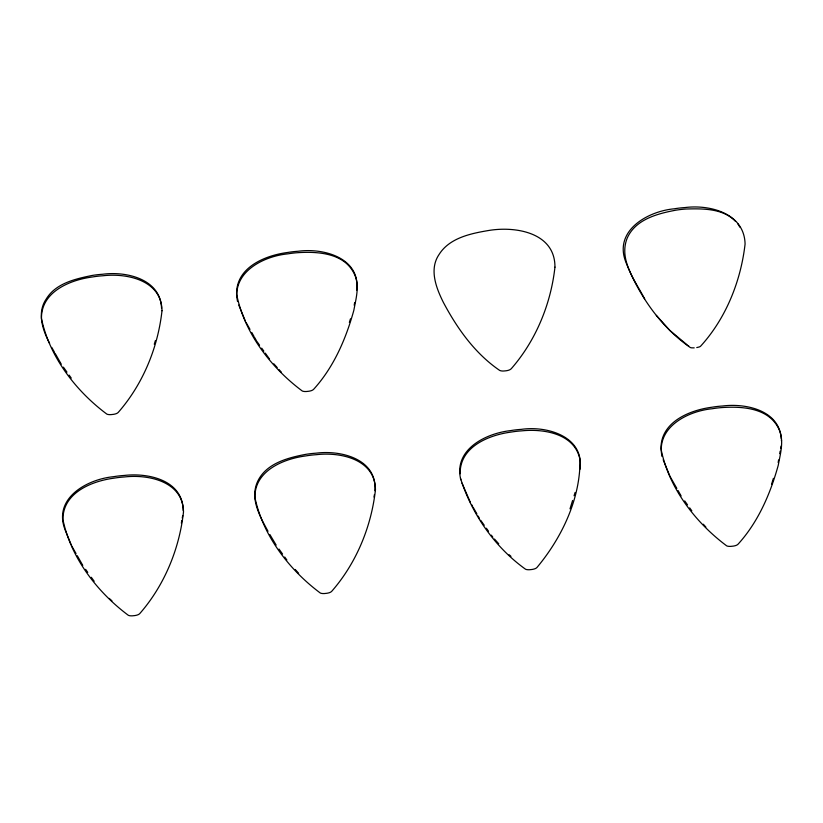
<?xml version="1.0" encoding="UTF-8"?>
<svg xmlns="http://www.w3.org/2000/svg" width="823" height="823" viewBox="0 0 823 823"><rect width="100%" height="100%" fill="white"/><g stroke="black" fill="none" stroke-linecap="round" stroke-linejoin="round"><path stroke-width="1.23" d="M356.76 290.097C360.495 257.825 323.501 247.754 298.091 251.262A99.984 95.663 -12.3 0 0 287.422 252.507C265.006 255.439 235.985 267.434 236.602 294.171C244.349 332.976 270.88 367.552 302.206 390.946A5.74 5.494 -12.3 0 0 303.286 391.326L304.315 391.481A16.82 16.1 -12.3 0 0 306.537 391.491L308.728 391.254A16.82 16.1 -12.3 0 0 311.259 390.678L312.226 390.287A5.74 5.494 -12.3 0 0 313.728 389.217C333.799 367.068 345.927 338.891 353.828 310.353C356.04 298.183 360.093 285.087 353.993 273.298C343.87 253.134 318.275 251.437 298.389 252.64A99.984 95.663 -12.3 0 0 287.721 253.875C263.288 256.231 231.623 272.372 237.538 301.557M374.897 490.724C377.376 459.059 341.092 449.903 316.104 453.175A99.984 95.663 -12.3 0 0 305.446 454.409C287.155 457.886 265.315 463.688 257.198 482.412C250.048 499.324 260.047 516.669 268.01 531.267M579.886 469.46C584.783 436.612 547.223 425.594 521.329 429.359A99.984 95.663 -12.3 0 0 510.661 430.594C485.663 433.382 453.288 449.481 460.808 479.778M460.17 473.77C459.553 447.033 488.574 435.038 510.99 432.096A99.984 95.663 -12.3 0 1 521.659 430.861C543.993 428.557 575.03 433.628 580.04 459.851C580.297 499.016 561.79 537.738 536.997 567.438A5.74 5.494 -12.3 0 1 535.495 568.508L534.528 568.888A16.82 16.1 -12.3 0 1 531.997 569.475L529.806 569.711A16.82 16.1 -12.3 0 1 527.584 569.701L526.555 569.547A5.74 5.494 -12.3 0 1 525.465 569.166C494.777 547.172 471.846 514.169 460.479 478.266M181.358 523.109L181.811 520.589M182.253 518.079L182.706 515.558M354.199 305.21L354.641 302.689M373.992 497.051L374.444 494.541M778.157 462.464L778.599 459.954M779.72 453.658L780.163 451.148M780.605 448.628L781.058 446.107M154.282 344.209L155.382 340.64M349.353 322.421L350.464 318.851M570.01 508.84L572.592 500.507M574.073 495.744L575.082 492.493M771.552 484.305L773.394 478.348M696.762 347.573L699.036 347.018A5.74 5.494 -12.3 0 0 700.496 346.318C725.917 318.46 740.803 281.291 745.082 244.03C744.383 213.301 710.105 204.361 684.88 207.571A99.984 95.663 -12.3 0 0 674.212 208.805C648.082 211.161 613.907 230.296 625.562 261.354C638.648 295.025 660.385 326.741 690.291 347.512A5.74 5.494 -12.3 0 0 691.865 347.851L694.201 347.872M687.184 344.909L669.943 330.517L656.332 315.363M509.139 554.733L510.96 556.348M109.212 598.403L111.949 600.831M735.597 221.428C723.067 208.332 702.914 208.538 686.063 209.021A99.984 95.663 -12.3 0 0 675.395 210.266C657.104 213.733 635.263 219.535 627.147 238.258C618.567 259.955 635.263 280.725 644.687 298.955M703.315 524.22L705.867 527.059M494.489 539.044L498.738 543.777M273.802 363.797L277.207 367.583M278.904 369.476L281.456 372.315M295.22 569.495L298.626 573.281M684.695 500.898L687.544 504.869M689.674 507.853L691.814 510.826M480.673 520.28L484.233 525.249M486.372 528.222L488.512 531.195M491.362 535.166L492.792 537.152M256.714 341.195L259.564 345.166M261.704 348.15L263.844 351.123M265.273 353.108L269.543 359.065M276.158 545.093L269.841 534.497M279.007 549.064L282.577 554.023M284.717 557.006L286.857 559.979M63.412 367.161L66.972 372.13M69.111 375.103L71.251 378.076M85.623 569.362L87.763 572.335M91.322 577.293L94.172 581.264M737.861 223.815L739.826 227.117M676.845 488.409L669.943 476.26L663.184 459.79M678.07 490.559L681.125 495.94M470.447 502.544L462.012 483.142M471.558 504.509L472.68 506.474M473.235 507.452L476.898 513.912M478.122 516.062L479.346 518.212M246.098 322.493L249.997 329.365M251.735 332.43L254.06 336.525M254.595 337.461L256.19 340.269M51.756 347.44L54.544 352.347M55.162 353.427L61.272 364.188M71.591 545.711L76.045 553.55M77.269 555.7L82.773 565.391M238.773 305.045L245.532 321.515M49.606 343.325C42.58 330.023 36.809 312.617 46.273 298.955C55.666 283.359 75.346 278.884 91.981 275.489A99.984 95.663 -12.3 0 1 102.649 274.254C126.475 271.055 160.629 279.048 161.565 308.327M64.832 529.24L71.107 544.528M64.441 528.027C54.061 497.287 87.855 479.181 113.481 476.692A99.984 95.663 -12.3 0 1 124.15 475.457C148.469 472.639 182.86 480.107 183.169 510.455M781.284 438.813C779.443 410.235 745.895 403.054 722.501 406.006A99.984 95.663 -12.3 0 0 711.833 407.241C689.417 410.183 660.385 422.178 661.003 448.916C668.729 487.772 695.281 522.399 726.637 545.814A5.74 5.494 -12.3 0 0 727.717 546.194L728.746 546.349A16.82 16.1 -12.3 0 0 730.968 546.359L733.17 546.122A16.82 16.1 -12.3 0 0 735.7 545.546L736.667 545.155A5.74 5.494 -12.3 0 0 738.159 544.085C758.24 521.936 770.369 493.759 778.26 465.232C780.471 453.051 784.535 439.955 778.435 428.166C768.301 408.013 742.706 406.305 722.831 407.508A99.984 95.663 -12.3 0 0 712.162 408.753C687.73 411.099 656.054 427.24 661.98 456.426M781.418 440.079L781.521 441.005M688.686 345.876A5.74 5.494 -12.3 0 1 688.079 345.547M161.997 310.755C157.893 347.779 142.893 384.197 118.306 412.333A5.74 5.494 -12.3 0 1 116.815 413.403L115.837 413.794A16.82 16.1 -12.3 0 1 113.317 414.37L111.115 414.607A16.82 16.1 -12.3 0 1 108.893 414.597L107.864 414.442A5.74 5.494 -12.3 0 1 106.784 414.062C75.829 390.956 49.534 356.884 41.479 318.666C40.862 291.928 69.883 279.933 92.31 276.991A99.984 95.663 -12.3 0 1 102.968 275.756C127.298 272.938 161.678 280.406 161.997 310.755M183.498 511.957C179.393 548.982 164.394 585.4 139.807 613.536A5.74 5.494 -12.3 0 1 138.315 614.606L137.338 614.997A16.82 16.1 -12.3 0 1 134.818 615.573L132.616 615.81A16.82 16.1 -12.3 0 1 130.394 615.799L129.365 615.645A5.74 5.494 -12.3 0 1 128.285 615.265C97.33 592.159 71.035 558.087 62.98 519.869C62.363 493.131 91.384 481.136 113.811 478.194A99.984 95.663 -12.3 0 1 124.479 476.959C148.798 474.141 183.19 481.609 183.498 511.957M375.463 489.685C371.358 526.699 356.359 563.117 331.772 591.253A5.74 5.494 -12.3 0 1 330.28 592.323L329.303 592.714A16.82 16.1 -12.3 0 1 326.782 593.29L324.581 593.527A16.82 16.1 -12.3 0 1 322.359 593.517L321.33 593.362A5.74 5.494 -12.3 0 1 320.25 592.982C289.295 569.876 263 535.804 254.945 497.586C254.328 470.849 283.349 458.853 305.775 455.921A99.984 95.663 -12.3 0 1 316.433 454.677C340.763 451.858 375.144 459.327 375.463 489.685M554.949 267.146C550.844 304.171 535.845 340.588 511.268 368.714C509.951 370.052 508.038 370.453 506.268 370.762C504.118 370.988 501.783 371.358 499.736 370.453C475.056 353.612 457.207 328.5 443.371 302.391C436.231 288.091 428.917 269.368 439.05 254.523C449.492 237.806 470.993 233.434 489.16 230.409C516.062 226.068 555.175 232.744 554.949 267.146"/></g></svg>
